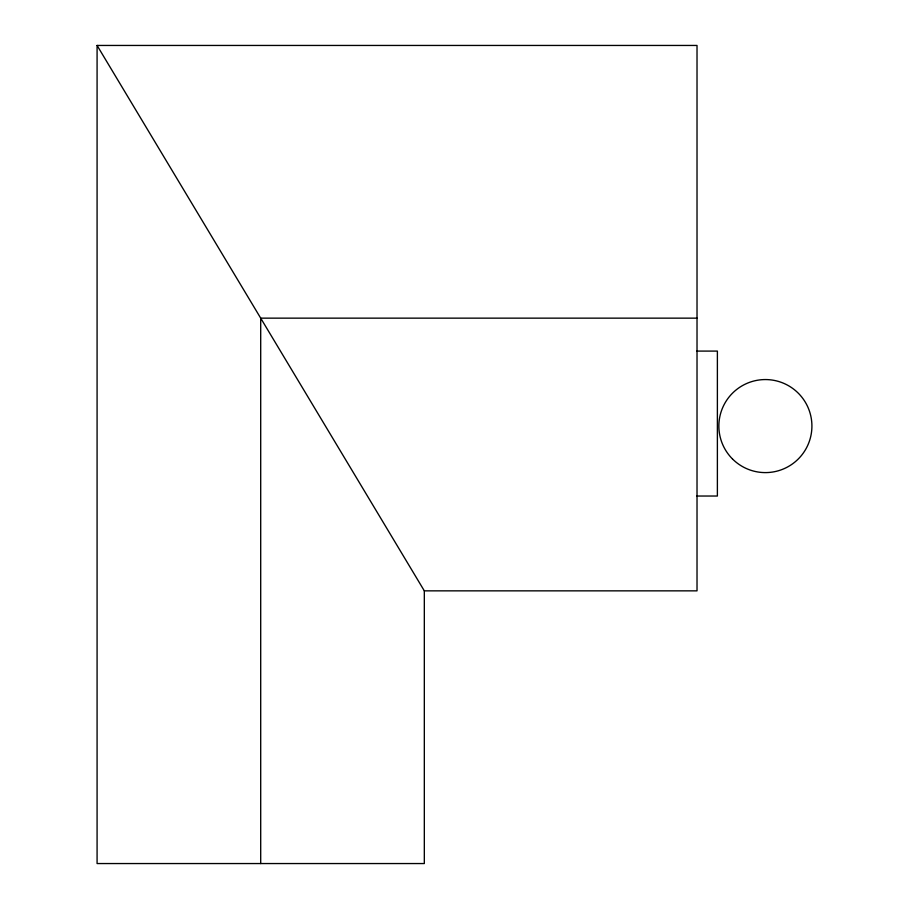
<?xml version="1.0" encoding="UTF-8"?>
<svg xmlns="http://www.w3.org/2000/svg" width="909" height="909" viewBox="0 0 909 909"><rect width="100%" height="100%" fill="white"/><g stroke="black" fill="none" stroke-linecap="round" stroke-linejoin="round"><path stroke-width="1.36" d="M97.081 45.45L697.021 45.45L697.021 590.85L424.321 590.85L97.081 45.45L97.081 863.55L424.321 863.55L424.321 590.85M697.021 318.15L260.701 318.15L260.701 863.55M696.93 351.09L717.383 351.09L717.383 496.03L696.93 496.03M732.495 458.977A46.518 46.518 0 0 0 810.328 438.115A46.518 46.518 0 0 0 753.356 381.144A46.518 46.518 0 0 0 732.495 458.977"/></g></svg>
